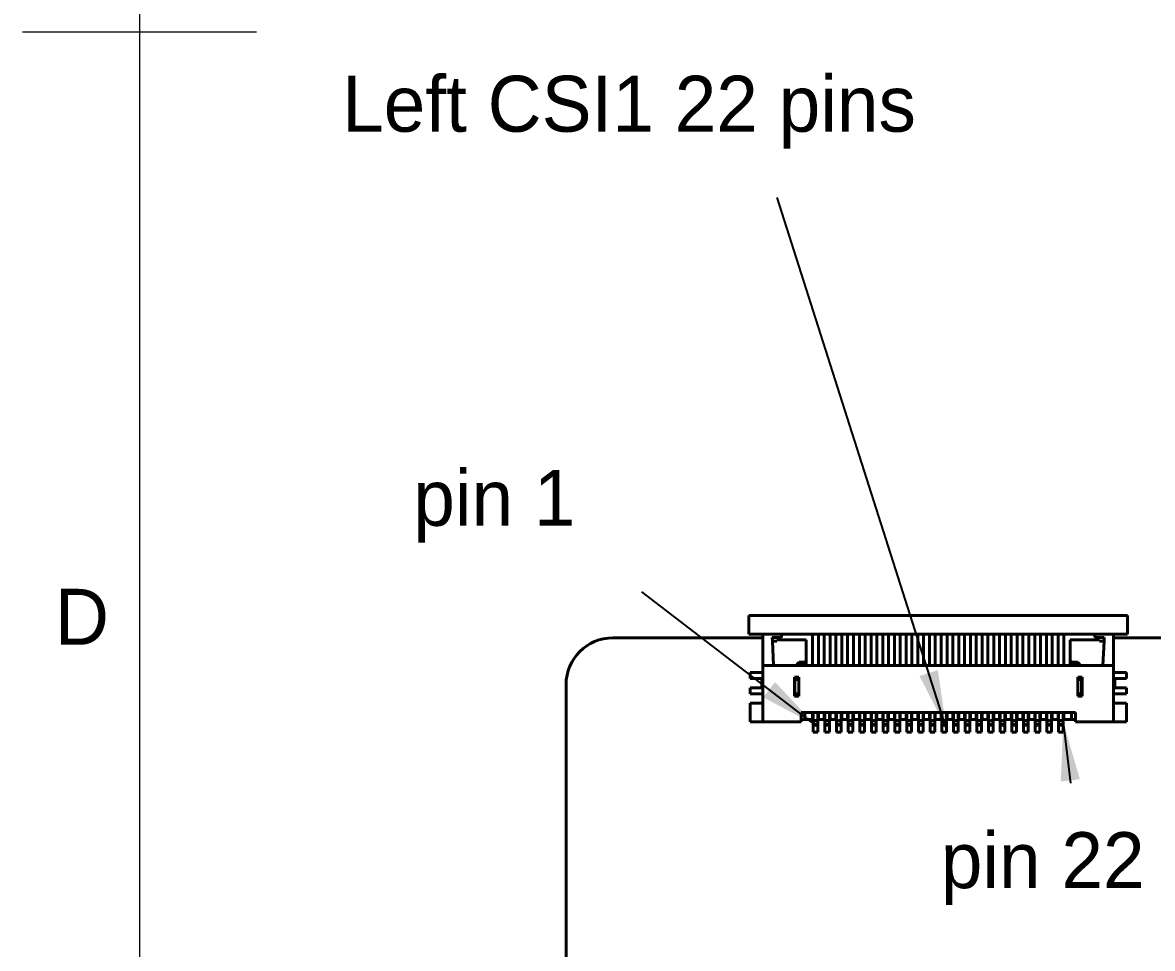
# Model space of a CAD drawing. Header units: millimetres. Extents: x 15 to 205, y 5 to 292.
# Drawn here: x 15 to 63.33, y 109.32 to 148.91 of the extents above; entities that cross this region are included whole.
import ezdxf

# ---------------------------------------------------------------- set-up
doc = ezdxf.new("R2010")
doc.units = ezdxf.units.MM
for name, color, linetype in [('Annotations', 7, 'Continuous'), ('Border', 7, 'Continuous'), ('Geometries', 7, 'Continuous')]:
    doc.layers.add(name, color=color, linetype=linetype)
doc.styles.add('Shapr0', font='txt', dxfattribs={"height": 2.3925})
doc.dimstyles.new('ISO-25', dxfattribs={"dimtxt": 2.5, "dimasz": 2.5, "dimexe": 1.25, "dimexo": 0.625, "dimtad": 1, "dimtxsty": 'Standard', "dimcen": 2.5, "dimadec": 0, "dimazin": 0, "dimtfac": 1, "dimtmove": 0, "dimatfit": 3, "dimfxl": 1, "dimarcsym": 0})

msp = doc.modelspace()

# ---------------------------------------------------------------- linework, layer by layer
at = {"layer": 'Border', "linetype": 'Continuous', "lineweight": 15}
for p, q in [((20, 287), (20, 10)), ((25, 148.5), (15, 148.5))]:
    msp.add_line(p, q, dxfattribs=at)
at = {"layer": 'Geometries', "linetype": 'Continuous', "lineweight": 40}
for p, q in [((46.067, 123.562), (46.067, 122.762)), ((46.067, 123.562), (62.267, 123.562)), ((62.267, 123.562), (62.267, 122.762)), ((46.067, 122.762), (46.667, 122.762)), ((46.667, 122.603), (46.667, 122.762)), ((46.667, 122.762), (47.467, 122.762)), ((47.467, 122.762), (47.467, 122.612)), ((47.467, 122.762), (48.792, 122.762)), ((48.792, 122.762), (48.792, 121.412)), ((48.792, 122.762), (49.042, 122.762)), ((49.042, 122.762), (49.042, 121.412)), ((49.042, 122.762), (49.292, 122.762)), ((49.292, 122.762), (49.292, 121.412)), ((49.292, 122.762), (49.542, 122.762)), ((49.542, 122.762), (49.542, 121.412)), ((49.542, 122.762), (49.792, 122.762)), ((49.792, 122.762), (49.792, 121.412)), ((49.792, 122.762), (50.042, 122.762)), ((50.042, 122.762), (50.042, 121.412)), ((50.042, 122.762), (50.292, 122.762)), ((50.292, 122.762), (50.292, 121.412)), ((50.292, 122.762), (50.542, 122.762)), ((50.542, 122.762), (50.542, 121.412)), ((50.542, 122.762), (50.792, 122.762)), ((50.792, 122.762), (50.792, 121.412)), ((50.792, 122.762), (51.042, 122.762)), ((51.042, 122.762), (51.042, 121.412)), ((51.042, 122.762), (51.292, 122.762)), ((51.292, 122.762), (51.292, 121.412)), ((51.292, 122.762), (51.542, 122.762)), ((51.542, 122.762), (51.542, 121.412)), ((51.542, 122.762), (51.792, 122.762)), ((51.792, 122.762), (51.792, 121.412)), ((51.792, 122.762), (52.042, 122.762)), ((52.042, 122.762), (52.042, 121.412)), ((52.042, 122.762), (52.292, 122.762)), ((52.292, 122.762), (52.292, 121.412)), ((52.292, 122.762), (52.542, 122.762)), ((52.542, 122.762), (52.542, 121.412)), ((52.542, 122.762), (52.792, 122.762)), ((52.792, 122.762), (52.792, 121.412)), ((52.792, 122.762), (53.042, 122.762)), ((53.042, 122.762), (53.042, 121.412)), ((53.042, 122.762), (53.292, 122.762)), ((53.292, 122.762), (53.292, 121.412)), ((53.292, 122.762), (53.542, 122.762)), ((53.542, 122.762), (53.542, 121.412)), ((53.542, 122.762), (53.792, 122.762)), ((53.792, 122.762), (53.792, 121.412)), ((53.792, 122.762), (54.042, 122.762)), ((54.042, 122.762), (54.042, 121.412)), ((54.042, 122.762), (54.292, 122.762)), ((54.292, 122.762), (54.292, 121.412)), ((54.292, 122.762), (54.542, 122.762)), ((54.542, 122.762), (54.542, 121.412)), ((54.542, 122.762), (54.792, 122.762)), ((54.792, 122.762), (54.792, 121.412)), ((54.792, 122.762), (55.042, 122.762)), ((55.042, 122.762), (55.042, 121.412)), ((55.042, 122.762), (55.292, 122.762)), ((55.292, 122.762), (55.542, 122.762)), ((55.292, 122.762), (55.292, 121.412)), ((55.542, 122.762), (55.542, 121.412)), ((55.542, 122.762), (55.792, 122.762)), ((55.792, 122.762), (55.792, 121.412)), ((55.792, 122.762), (56.042, 122.762)), ((56.042, 122.762), (56.042, 121.412)), ((56.042, 122.762), (56.292, 122.762)), ((56.292, 122.762), (56.292, 121.412)), ((56.292, 122.762), (56.542, 122.762)), ((56.542, 122.762), (56.542, 121.412)), ((56.542, 122.762), (56.792, 122.762)), ((56.792, 122.762), (56.792, 121.412)), ((56.792, 122.762), (57.042, 122.762)), ((57.042, 122.762), (57.042, 121.412)), ((57.042, 122.762), (57.292, 122.762)), ((57.292, 122.762), (57.292, 121.412)), ((57.292, 122.762), (57.542, 122.762)), ((57.542, 122.762), (57.542, 121.412)), ((57.542, 122.762), (57.792, 122.762)), ((57.792, 122.762), (57.792, 121.412)), ((57.792, 122.762), (58.042, 122.762)), ((58.042, 122.762), (58.042, 121.412)), ((58.042, 122.762), (58.292, 122.762)), ((58.292, 122.762), (58.292, 121.412)), ((58.292, 122.762), (58.542, 122.762)), ((58.542, 122.762), (58.792, 122.762)), ((58.542, 122.762), (58.542, 121.412)), ((58.792, 122.762), (58.792, 121.412)), ((58.792, 122.762), (59.042, 122.762)), ((59.042, 122.762), (59.042, 121.412)), ((59.042, 122.762), (59.292, 122.762)), ((59.292, 122.762), (59.292, 121.412)), ((59.292, 122.762), (59.542, 122.762)), ((59.542, 122.762), (59.542, 121.412)), ((59.542, 122.762), (60.867, 122.762)), ((60.867, 122.762), (60.867, 122.612)), ((60.867, 122.762), (61.667, 122.762)), ((61.667, 122.762), (61.667, 122.603)), ((61.667, 122.762), (62.267, 122.762)), ((46.667, 122.603), (40.247, 122.603)), ((46.667, 122.382), (46.667, 122.603)), ((46.667, 122.332), (46.667, 122.382)), ((46.667, 122.332), (46.667, 122.202)), ((47.467, 122.612), (47.067, 122.612)), ((47.067, 122.612), (47.074, 122.462)), ((47.074, 122.462), (47.267, 122.462)), ((47.074, 122.462), (47.123, 121.412)), ((47.267, 122.512), (48.517, 122.512)), ((47.267, 122.462), (47.267, 122.512)), ((48.517, 122.512), (48.517, 121.62)), ((59.817, 121.62), (59.817, 122.512)), ((59.817, 122.512), (61.067, 122.512)), ((60.867, 122.612), (61.267, 122.612)), ((61.067, 122.512), (61.067, 122.462)), ((61.067, 122.462), (61.26, 122.462)), ((61.212, 121.412), (61.26, 122.462)), ((61.26, 122.462), (61.267, 122.612)), ((61.667, 122.603), (61.667, 121.412)), ((64.232, 122.603), (61.667, 122.603)), ((46.667, 121.412), (46.667, 122.202)), ((46.667, 121.112), (46.667, 121.412)), ((46.667, 121.412), (47.123, 121.412)), ((47.123, 121.412), (48.087, 121.412)), ((48.174, 121.512), (48.087, 121.412)), ((48.087, 121.412), (48.517, 121.412)), ((48.174, 121.512), (48.217, 121.562)), ((48.517, 121.512), (48.174, 121.512)), ((48.467, 121.562), (48.217, 121.562)), ((48.467, 121.562), (48.517, 121.62)), ((48.517, 121.62), (48.517, 121.512)), ((48.517, 121.512), (48.517, 121.412)), ((48.517, 121.412), (48.792, 121.412)), ((48.792, 121.412), (49.042, 121.412)), ((49.042, 121.412), (49.292, 121.412)), ((49.292, 121.412), (49.542, 121.412)), ((49.542, 121.412), (49.792, 121.412)), ((49.792, 121.412), (50.042, 121.412)), ((50.042, 121.412), (50.292, 121.412)), ((50.292, 121.412), (50.542, 121.412)), ((50.542, 121.412), (50.792, 121.412)), ((50.792, 121.412), (51.042, 121.412)), ((51.042, 121.412), (51.292, 121.412)), ((51.292, 121.412), (51.542, 121.412)), ((51.542, 121.412), (51.792, 121.412)), ((51.792, 121.412), (52.042, 121.412)), ((52.042, 121.412), (52.292, 121.412)), ((52.292, 121.412), (52.542, 121.412)), ((52.542, 121.412), (52.792, 121.412)), ((52.792, 121.412), (53.042, 121.412)), ((53.042, 121.412), (53.292, 121.412)), ((53.292, 121.412), (53.542, 121.412)), ((53.542, 121.412), (53.792, 121.412)), ((53.792, 121.412), (54.042, 121.412)), ((54.042, 121.412), (54.292, 121.412)), ((54.292, 121.412), (54.542, 121.412)), ((54.542, 121.412), (54.792, 121.412)), ((54.792, 121.412), (55.042, 121.412)), ((55.042, 121.412), (55.292, 121.412)), ((55.292, 121.412), (55.542, 121.412)), ((55.542, 121.412), (55.792, 121.412)), ((55.792, 121.412), (56.042, 121.412)), ((56.042, 121.412), (56.292, 121.412)), ((56.292, 121.412), (56.542, 121.412)), ((56.542, 121.412), (56.792, 121.412)), ((56.792, 121.412), (57.042, 121.412)), ((57.042, 121.412), (57.292, 121.412)), ((57.292, 121.412), (57.542, 121.412)), ((57.542, 121.412), (57.792, 121.412)), ((57.792, 121.412), (58.042, 121.412)), ((58.042, 121.412), (58.292, 121.412)), ((58.292, 121.412), (58.542, 121.412)), ((58.542, 121.412), (58.792, 121.412)), ((58.792, 121.412), (59.042, 121.412)), ((59.042, 121.412), (59.292, 121.412)), ((59.292, 121.412), (59.542, 121.412)), ((59.542, 121.412), (59.817, 121.412)), ((59.867, 121.562), (59.817, 121.62)), ((59.817, 121.512), (59.817, 121.62)), ((60.161, 121.512), (59.817, 121.512)), ((59.817, 121.412), (59.817, 121.512)), ((59.817, 121.412), (60.247, 121.412)), ((60.117, 121.562), (59.867, 121.562)), ((60.161, 121.512), (60.117, 121.562)), ((60.161, 121.512), (60.247, 121.412)), ((60.247, 121.412), (61.212, 121.412)), ((61.212, 121.412), (61.667, 121.412)), ((61.667, 121.112), (61.667, 121.412)), ((46.117, 121.112), (46.117, 120.862)), ((46.667, 121.112), (46.117, 121.112)), ((46.117, 120.862), (46.617, 120.862)), ((46.617, 120.862), (46.617, 120.462)), ((46.667, 120.212), (46.667, 121.112)), ((48.017, 120.812), (48.017, 120.912)), ((48.017, 120.912), (48.197, 120.912)), ((48.197, 120.912), (48.197, 120.812)), ((60.137, 120.812), (60.137, 120.912)), ((60.137, 120.912), (60.317, 120.912)), ((60.317, 120.912), (60.317, 120.812)), ((62.217, 121.112), (61.667, 121.112)), ((61.667, 120.212), (61.667, 121.112)), ((61.717, 120.462), (61.717, 120.862)), ((61.717, 120.862), (62.217, 120.862)), ((62.217, 120.862), (62.217, 121.112)), ((38.247, 120.603), (38.247, 89.603)), ((46.617, 120.462), (46.117, 120.462)), ((46.117, 120.462), (46.117, 120.212)), ((48.017, 120.812), (48.037, 120.812)), ((48.017, 120.212), (48.017, 120.812)), ((48.037, 120.812), (48.197, 120.812)), ((48.037, 120.212), (48.037, 120.812)), ((48.197, 120.812), (48.197, 120.212)), ((60.137, 120.812), (60.297, 120.812)), ((60.137, 120.212), (60.137, 120.812)), ((60.297, 120.812), (60.317, 120.812)), ((60.297, 120.212), (60.297, 120.812)), ((60.317, 120.812), (60.317, 120.212)), ((62.217, 120.462), (61.717, 120.462)), ((62.217, 120.212), (62.217, 120.462)), ((46.117, 120.212), (46.667, 120.212)), ((46.667, 119.812), (46.667, 120.212)), ((48.017, 120.212), (48.037, 120.212)), ((48.017, 120.112), (48.017, 120.212)), ((48.197, 120.112), (48.017, 120.112)), ((48.037, 120.212), (48.197, 120.212)), ((48.197, 120.212), (48.197, 120.112)), ((60.137, 120.212), (60.297, 120.212)), ((60.137, 120.112), (60.137, 120.212)), ((60.317, 120.112), (60.137, 120.112)), ((60.297, 120.212), (60.317, 120.212)), ((60.317, 120.212), (60.317, 120.112)), ((61.667, 120.212), (62.217, 120.212)), ((61.667, 119.812), (61.667, 120.212)), ((46.667, 119.812), (46.117, 119.812)), ((46.117, 119.012), (46.117, 119.812)), ((46.667, 119.012), (46.667, 119.812)), ((48.297, 119.112), (48.297, 119.412)), ((48.467, 119.412), (48.297, 119.412)), ((48.467, 119.412), (48.467, 119.112)), ((48.792, 119.412), (48.467, 119.412)), ((48.792, 119.312), (48.792, 119.412)), ((48.817, 119.412), (48.792, 119.412)), ((48.817, 119.412), (48.817, 119.312)), ((49.017, 119.412), (48.817, 119.412)), ((49.017, 119.412), (49.017, 119.312)), ((49.042, 119.412), (49.017, 119.412)), ((49.042, 119.312), (49.042, 119.412)), ((49.292, 119.412), (49.042, 119.412)), ((49.292, 119.312), (49.292, 119.412)), ((49.317, 119.412), (49.292, 119.412)), ((49.317, 119.412), (49.317, 119.312)), ((49.517, 119.412), (49.317, 119.412)), ((49.517, 119.412), (49.517, 119.312)), ((49.542, 119.412), (49.517, 119.412)), ((49.542, 119.312), (49.542, 119.412)), ((49.792, 119.412), (49.542, 119.412)), ((49.792, 119.312), (49.792, 119.412)), ((49.817, 119.412), (49.792, 119.412)), ((49.817, 119.412), (49.817, 119.312)), ((50.017, 119.412), (49.817, 119.412)), ((50.017, 119.412), (50.017, 119.312)), ((50.042, 119.412), (50.017, 119.412)), ((50.042, 119.312), (50.042, 119.412)), ((50.292, 119.412), (50.042, 119.412)), ((50.292, 119.312), (50.292, 119.412)), ((50.317, 119.412), (50.292, 119.412)), ((50.317, 119.412), (50.317, 119.312)), ((50.517, 119.412), (50.317, 119.412)), ((50.517, 119.412), (50.517, 119.312)), ((50.542, 119.412), (50.517, 119.412)), ((50.542, 119.312), (50.542, 119.412)), ((50.792, 119.412), (50.542, 119.412)), ((50.792, 119.312), (50.792, 119.412)), ((50.817, 119.412), (50.792, 119.412)), ((50.817, 119.412), (50.817, 119.312)), ((51.017, 119.412), (50.817, 119.412)), ((51.017, 119.412), (51.017, 119.312)), ((51.042, 119.412), (51.017, 119.412)), ((51.042, 119.312), (51.042, 119.412)), ((51.292, 119.412), (51.042, 119.412)), ((51.292, 119.312), (51.292, 119.412)), ((51.317, 119.412), (51.292, 119.412)), ((51.317, 119.412), (51.317, 119.312)), ((51.517, 119.412), (51.317, 119.412)), ((51.517, 119.412), (51.517, 119.312)), ((51.542, 119.412), (51.517, 119.412)), ((51.542, 119.312), (51.542, 119.412)), ((51.792, 119.412), (51.542, 119.412)), ((51.792, 119.312), (51.792, 119.412)), ((51.817, 119.412), (51.792, 119.412)), ((51.817, 119.412), (51.817, 119.312)), ((52.017, 119.412), (51.817, 119.412)), ((52.017, 119.412), (52.017, 119.312)), ((52.042, 119.412), (52.017, 119.412)), ((52.042, 119.312), (52.042, 119.412)), ((52.292, 119.412), (52.042, 119.412)), ((52.292, 119.312), (52.292, 119.412)), ((52.317, 119.412), (52.292, 119.412)), ((52.317, 119.412), (52.317, 119.312)), ((52.517, 119.412), (52.317, 119.412)), ((52.517, 119.412), (52.517, 119.312)), ((52.542, 119.412), (52.517, 119.412)), ((52.542, 119.312), (52.542, 119.412)), ((52.792, 119.412), (52.542, 119.412)), ((52.792, 119.312), (52.792, 119.412)), ((52.817, 119.412), (52.792, 119.412)), ((52.817, 119.412), (52.817, 119.312)), ((53.017, 119.412), (52.817, 119.412)), ((53.017, 119.412), (53.017, 119.312)), ((53.042, 119.412), (53.017, 119.412)), ((53.042, 119.312), (53.042, 119.412)), ((53.292, 119.412), (53.042, 119.412)), ((53.292, 119.312), (53.292, 119.412)), ((53.317, 119.412), (53.292, 119.412)), ((53.317, 119.412), (53.317, 119.312)), ((53.517, 119.412), (53.317, 119.412)), ((53.517, 119.412), (53.517, 119.312)), ((53.542, 119.412), (53.517, 119.412)), ((53.542, 119.312), (53.542, 119.412)), ((53.792, 119.412), (53.542, 119.412)), ((53.792, 119.312), (53.792, 119.412)), ((53.817, 119.412), (53.792, 119.412)), ((53.817, 119.412), (53.817, 119.312)), ((54.017, 119.412), (53.817, 119.412)), ((54.017, 119.412), (54.017, 119.312)), ((54.042, 119.412), (54.017, 119.412)), ((54.042, 119.312), (54.042, 119.412)), ((54.292, 119.412), (54.042, 119.412)), ((54.292, 119.312), (54.292, 119.412)), ((54.317, 119.412), (54.292, 119.412)), ((54.317, 119.412), (54.317, 119.312)), ((54.517, 119.412), (54.317, 119.412)), ((54.517, 119.412), (54.517, 119.312)), ((54.542, 119.412), (54.517, 119.412)), ((54.542, 119.312), (54.542, 119.412)), ((54.792, 119.412), (54.542, 119.412)), ((54.792, 119.312), (54.792, 119.412)), ((54.817, 119.412), (54.792, 119.412)), ((54.817, 119.412), (54.817, 119.312)), ((55.017, 119.412), (54.817, 119.412)), ((55.017, 119.412), (55.017, 119.312)), ((55.042, 119.412), (55.017, 119.412)), ((55.042, 119.312), (55.042, 119.412)), ((55.292, 119.412), (55.042, 119.412)), ((55.292, 119.312), (55.292, 119.412)), ((55.317, 119.412), (55.292, 119.412)), ((55.317, 119.412), (55.317, 119.312)), ((55.517, 119.412), (55.317, 119.412)), ((55.517, 119.412), (55.517, 119.312)), ((55.542, 119.412), (55.517, 119.412)), ((55.542, 119.312), (55.542, 119.412)), ((55.792, 119.412), (55.542, 119.412)), ((55.792, 119.312), (55.792, 119.412)), ((55.817, 119.412), (55.792, 119.412)), ((55.817, 119.412), (55.817, 119.312)), ((56.017, 119.412), (55.817, 119.412)), ((56.017, 119.412), (56.017, 119.312)), ((56.042, 119.412), (56.017, 119.412)), ((56.042, 119.312), (56.042, 119.412)), ((56.292, 119.412), (56.042, 119.412)), ((56.292, 119.312), (56.292, 119.412)), ((56.317, 119.412), (56.292, 119.412)), ((56.317, 119.412), (56.317, 119.312)), ((56.517, 119.412), (56.317, 119.412)), ((56.517, 119.412), (56.517, 119.312)), ((56.542, 119.412), (56.517, 119.412)), ((56.542, 119.312), (56.542, 119.412)), ((56.792, 119.412), (56.542, 119.412)), ((56.792, 119.312), (56.792, 119.412)), ((56.817, 119.412), (56.792, 119.412)), ((56.817, 119.412), (56.817, 119.312)), ((57.017, 119.412), (56.817, 119.412)), ((57.017, 119.412), (57.017, 119.312)), ((57.042, 119.412), (57.017, 119.412)), ((57.042, 119.312), (57.042, 119.412)), ((57.292, 119.412), (57.042, 119.412)), ((57.292, 119.312), (57.292, 119.412)), ((57.317, 119.412), (57.292, 119.412)), ((57.317, 119.412), (57.317, 119.312)), ((57.517, 119.412), (57.317, 119.412)), ((57.517, 119.412), (57.517, 119.312)), ((57.542, 119.412), (57.517, 119.412)), ((57.542, 119.312), (57.542, 119.412)), ((57.792, 119.412), (57.542, 119.412)), ((57.792, 119.312), (57.792, 119.412)), ((57.817, 119.412), (57.792, 119.412)), ((57.817, 119.412), (57.817, 119.312)), ((58.017, 119.412), (57.817, 119.412)), ((58.017, 119.412), (58.017, 119.312)), ((58.042, 119.412), (58.017, 119.412)), ((58.042, 119.312), (58.042, 119.412)), ((58.292, 119.412), (58.042, 119.412)), ((58.292, 119.312), (58.292, 119.412)), ((58.317, 119.412), (58.292, 119.412)), ((58.317, 119.412), (58.317, 119.312)), ((58.517, 119.412), (58.317, 119.412)), ((58.517, 119.412), (58.517, 119.312)), ((58.542, 119.412), (58.517, 119.412)), ((58.542, 119.312), (58.542, 119.412)), ((58.792, 119.412), (58.542, 119.412)), ((58.792, 119.312), (58.792, 119.412)), ((58.817, 119.412), (58.792, 119.412)), ((58.817, 119.412), (58.817, 119.312)), ((59.017, 119.412), (58.817, 119.412)), ((59.017, 119.412), (59.017, 119.312)), ((59.042, 119.412), (59.017, 119.412)), ((59.042, 119.312), (59.042, 119.412)), ((59.292, 119.412), (59.042, 119.412)), ((59.292, 119.312), (59.292, 119.412)), ((59.317, 119.412), (59.292, 119.412)), ((59.317, 119.412), (59.317, 119.312)), ((59.517, 119.412), (59.317, 119.412)), ((59.517, 119.412), (59.517, 119.312)), ((59.542, 119.412), (59.517, 119.412)), ((59.542, 119.312), (59.542, 119.412)), ((59.867, 119.412), (59.542, 119.412)), ((59.867, 119.412), (59.867, 119.112)), ((60.037, 119.412), (59.867, 119.412)), ((60.037, 119.412), (60.037, 119.112)), ((61.667, 119.812), (62.217, 119.812)), ((61.667, 119.012), (61.667, 119.812)), ((62.217, 119.812), (62.217, 119.012)), ((46.667, 119.012), (46.117, 119.012)), ((46.667, 119.012), (48.297, 119.012)), ((48.467, 119.112), (48.297, 119.112)), ((48.297, 119.012), (48.297, 119.112)), ((48.792, 119.112), (48.467, 119.112)), ((48.817, 119.312), (48.792, 119.312)), ((48.792, 119.112), (48.792, 119.312)), ((48.817, 119.312), (48.817, 119.062)), ((48.817, 119.062), (48.817, 118.912)), ((48.817, 119.062), (49.017, 119.062)), ((48.817, 118.912), (48.817, 118.862)), ((48.817, 118.912), (49.017, 118.912)), ((49.042, 119.312), (49.017, 119.312)), ((49.017, 119.312), (49.017, 119.062)), ((49.017, 119.062), (49.017, 118.912)), ((49.017, 118.912), (49.017, 118.862)), ((49.042, 119.112), (49.042, 119.312)), ((49.292, 119.112), (49.042, 119.112)), ((49.317, 119.312), (49.292, 119.312)), ((49.292, 119.112), (49.292, 119.312)), ((49.317, 119.312), (49.317, 119.062)), ((49.317, 119.062), (49.317, 118.912)), ((49.317, 119.062), (49.517, 119.062)), ((49.317, 118.912), (49.317, 118.862)), ((49.317, 118.912), (49.517, 118.912)), ((49.542, 119.312), (49.517, 119.312)), ((49.517, 119.312), (49.517, 119.062)), ((49.517, 119.062), (49.517, 118.912)), ((49.517, 118.912), (49.517, 118.862)), ((49.542, 119.112), (49.542, 119.312)), ((49.792, 119.112), (49.542, 119.112)), ((49.817, 119.312), (49.792, 119.312)), ((49.792, 119.112), (49.792, 119.312)), ((49.817, 119.312), (49.817, 119.062)), ((49.817, 119.062), (49.817, 118.912)), ((49.817, 119.062), (50.017, 119.062)), ((49.817, 118.912), (49.817, 118.862)), ((49.817, 118.912), (50.017, 118.912)), ((50.042, 119.312), (50.017, 119.312)), ((50.017, 119.312), (50.017, 119.062)), ((50.017, 119.062), (50.017, 118.912)), ((50.017, 118.912), (50.017, 118.862)), ((50.042, 119.112), (50.042, 119.312)), ((50.292, 119.112), (50.042, 119.112)), ((50.317, 119.312), (50.292, 119.312)), ((50.292, 119.112), (50.292, 119.312)), ((50.317, 119.312), (50.317, 119.062)), ((50.317, 119.062), (50.317, 118.912)), ((50.317, 119.062), (50.517, 119.062)), ((50.317, 118.912), (50.317, 118.862)), ((50.317, 118.912), (50.517, 118.912)), ((50.542, 119.312), (50.517, 119.312)), ((50.517, 119.312), (50.517, 119.062)), ((50.517, 119.062), (50.517, 118.912)), ((50.517, 118.912), (50.517, 118.862)), ((50.542, 119.112), (50.542, 119.312)), ((50.792, 119.112), (50.542, 119.112)), ((50.817, 119.312), (50.792, 119.312)), ((50.792, 119.112), (50.792, 119.312)), ((50.817, 119.312), (50.817, 119.062)), ((50.817, 119.062), (50.817, 118.912)), ((50.817, 119.062), (51.017, 119.062)), ((50.817, 118.912), (50.817, 118.862)), ((50.817, 118.912), (51.017, 118.912)), ((51.042, 119.312), (51.017, 119.312)), ((51.017, 119.312), (51.017, 119.062)), ((51.017, 119.062), (51.017, 118.912)), ((51.017, 118.912), (51.017, 118.862)), ((51.042, 119.112), (51.042, 119.312)), ((51.292, 119.112), (51.042, 119.112)), ((51.317, 119.312), (51.292, 119.312)), ((51.292, 119.112), (51.292, 119.312)), ((51.317, 119.312), (51.317, 119.062)), ((51.317, 119.062), (51.317, 118.912)), ((51.317, 119.062), (51.517, 119.062)), ((51.317, 118.912), (51.317, 118.862)), ((51.317, 118.912), (51.517, 118.912)), ((51.542, 119.312), (51.517, 119.312)), ((51.517, 119.312), (51.517, 119.062)), ((51.517, 119.062), (51.517, 118.912)), ((51.517, 118.912), (51.517, 118.862)), ((51.542, 119.112), (51.542, 119.312)), ((51.792, 119.112), (51.542, 119.112)), ((51.817, 119.312), (51.792, 119.312)), ((51.792, 119.112), (51.792, 119.312)), ((51.817, 119.312), (51.817, 119.062)), ((51.817, 119.062), (51.817, 118.912)), ((51.817, 119.062), (52.017, 119.062)), ((51.817, 118.912), (51.817, 118.862)), ((51.817, 118.912), (52.017, 118.912)), ((52.042, 119.312), (52.017, 119.312)), ((52.017, 119.312), (52.017, 119.062)), ((52.017, 119.062), (52.017, 118.912)), ((52.017, 118.912), (52.017, 118.862)), ((52.042, 119.112), (52.042, 119.312)), ((52.292, 119.112), (52.042, 119.112)), ((52.317, 119.312), (52.292, 119.312)), ((52.292, 119.112), (52.292, 119.312)), ((52.317, 119.312), (52.317, 119.062)), ((52.317, 119.062), (52.317, 118.912)), ((52.317, 119.062), (52.517, 119.062)), ((52.317, 118.912), (52.317, 118.862)), ((52.317, 118.912), (52.517, 118.912)), ((52.542, 119.312), (52.517, 119.312)), ((52.517, 119.312), (52.517, 119.062)), ((52.517, 119.062), (52.517, 118.912)), ((52.517, 118.912), (52.517, 118.862)), ((52.542, 119.112), (52.542, 119.312)), ((52.792, 119.112), (52.542, 119.112)), ((52.817, 119.312), (52.792, 119.312)), ((52.792, 119.112), (52.792, 119.312)), ((52.817, 119.312), (52.817, 119.062)), ((52.817, 119.062), (52.817, 118.912)), ((52.817, 119.062), (53.017, 119.062)), ((52.817, 118.912), (52.817, 118.862)), ((52.817, 118.912), (53.017, 118.912)), ((53.042, 119.312), (53.017, 119.312)), ((53.017, 119.312), (53.017, 119.062)), ((53.017, 119.062), (53.017, 118.912)), ((53.017, 118.912), (53.017, 118.862)), ((53.042, 119.112), (53.042, 119.312)), ((53.292, 119.112), (53.042, 119.112)), ((53.317, 119.312), (53.292, 119.312)), ((53.292, 119.112), (53.292, 119.312)), ((53.317, 119.312), (53.317, 119.062)), ((53.317, 119.062), (53.317, 118.912)), ((53.317, 119.062), (53.517, 119.062)), ((53.317, 118.912), (53.317, 118.862)), ((53.317, 118.912), (53.517, 118.912)), ((53.542, 119.312), (53.517, 119.312)), ((53.517, 119.312), (53.517, 119.062)), ((53.517, 119.062), (53.517, 118.912)), ((53.517, 118.912), (53.517, 118.862)), ((53.542, 119.112), (53.542, 119.312)), ((53.792, 119.112), (53.542, 119.112)), ((53.817, 119.312), (53.792, 119.312)), ((53.792, 119.112), (53.792, 119.312)), ((53.817, 119.312), (53.817, 119.062)), ((53.817, 119.062), (53.817, 118.912)), ((53.817, 119.062), (54.017, 119.062)), ((53.817, 118.912), (53.817, 118.862)), ((53.817, 118.912), (54.017, 118.912)), ((54.042, 119.312), (54.017, 119.312)), ((54.017, 119.312), (54.017, 119.062)), ((54.017, 119.062), (54.017, 118.912)), ((54.017, 118.912), (54.017, 118.862)), ((54.042, 119.112), (54.042, 119.312)), ((54.292, 119.112), (54.042, 119.112)), ((54.317, 119.312), (54.292, 119.312)), ((54.292, 119.112), (54.292, 119.312)), ((54.317, 119.312), (54.317, 119.062)), ((54.317, 119.062), (54.317, 118.912)), ((54.317, 119.062), (54.517, 119.062)), ((54.317, 118.912), (54.317, 118.862)), ((54.317, 118.912), (54.517, 118.912)), ((54.542, 119.312), (54.517, 119.312)), ((54.517, 119.312), (54.517, 119.062)), ((54.517, 119.062), (54.517, 118.912)), ((54.517, 118.912), (54.517, 118.862)), ((54.542, 119.112), (54.542, 119.312)), ((54.792, 119.112), (54.542, 119.112)), ((54.817, 119.312), (54.792, 119.312)), ((54.792, 119.112), (54.792, 119.312)), ((54.817, 119.312), (54.817, 119.062)), ((54.817, 119.062), (54.817, 118.912)), ((54.817, 119.062), (55.017, 119.062)), ((54.817, 118.912), (54.817, 118.862)), ((54.817, 118.912), (55.017, 118.912)), ((55.042, 119.312), (55.017, 119.312)), ((55.017, 119.312), (55.017, 119.062)), ((55.017, 119.062), (55.017, 118.912)), ((55.017, 118.912), (55.017, 118.862)), ((55.042, 119.112), (55.042, 119.312)), ((55.292, 119.112), (55.042, 119.112)), ((55.317, 119.312), (55.292, 119.312)), ((55.292, 119.112), (55.292, 119.312)), ((55.317, 119.312), (55.317, 119.062)), ((55.317, 119.062), (55.317, 118.912)), ((55.317, 119.062), (55.517, 119.062)), ((55.317, 118.912), (55.317, 118.862)), ((55.317, 118.912), (55.517, 118.912)), ((55.542, 119.312), (55.517, 119.312)), ((55.517, 119.312), (55.517, 119.062)), ((55.517, 119.062), (55.517, 118.912)), ((55.517, 118.912), (55.517, 118.862)), ((55.542, 119.112), (55.542, 119.312)), ((55.792, 119.112), (55.542, 119.112)), ((55.792, 119.112), (55.792, 119.312)), ((55.817, 119.312), (55.792, 119.312)), ((55.817, 119.312), (55.817, 119.062)), ((55.817, 119.062), (55.817, 118.912)), ((55.817, 119.062), (56.017, 119.062)), ((55.817, 118.912), (55.817, 118.862)), ((55.817, 118.912), (56.017, 118.912)), ((56.042, 119.312), (56.017, 119.312)), ((56.017, 119.312), (56.017, 119.062)), ((56.017, 119.062), (56.017, 118.912)), ((56.017, 118.912), (56.017, 118.862)), ((56.042, 119.112), (56.042, 119.312)), ((56.292, 119.112), (56.042, 119.112)), ((56.317, 119.312), (56.292, 119.312)), ((56.292, 119.112), (56.292, 119.312)), ((56.317, 119.312), (56.317, 119.062)), ((56.317, 119.062), (56.317, 118.912)), ((56.317, 119.062), (56.517, 119.062)), ((56.317, 118.912), (56.317, 118.862)), ((56.317, 118.912), (56.517, 118.912)), ((56.542, 119.312), (56.517, 119.312)), ((56.517, 119.312), (56.517, 119.062)), ((56.517, 119.062), (56.517, 118.912)), ((56.517, 118.912), (56.517, 118.862)), ((56.542, 119.112), (56.542, 119.312)), ((56.792, 119.112), (56.542, 119.112)), ((56.817, 119.312), (56.792, 119.312)), ((56.792, 119.112), (56.792, 119.312)), ((56.817, 119.312), (56.817, 119.062)), ((56.817, 119.062), (56.817, 118.912)), ((56.817, 119.062), (57.017, 119.062)), ((56.817, 118.912), (56.817, 118.862)), ((56.817, 118.912), (57.017, 118.912)), ((57.042, 119.312), (57.017, 119.312)), ((57.017, 119.312), (57.017, 119.062)), ((57.017, 119.062), (57.017, 118.912)), ((57.017, 118.912), (57.017, 118.862)), ((57.042, 119.112), (57.042, 119.312)), ((57.292, 119.112), (57.042, 119.112)), ((57.317, 119.312), (57.292, 119.312)), ((57.292, 119.112), (57.292, 119.312)), ((57.317, 119.312), (57.317, 119.062)), ((57.317, 119.062), (57.317, 118.912)), ((57.317, 119.062), (57.517, 119.062)), ((57.317, 118.912), (57.317, 118.862)), ((57.317, 118.912), (57.517, 118.912)), ((57.542, 119.312), (57.517, 119.312)), ((57.517, 119.312), (57.517, 119.062)), ((57.517, 119.062), (57.517, 118.912)), ((57.517, 118.912), (57.517, 118.862)), ((57.542, 119.112), (57.542, 119.312)), ((57.792, 119.112), (57.542, 119.112)), ((57.817, 119.312), (57.792, 119.312)), ((57.792, 119.112), (57.792, 119.312)), ((57.817, 119.312), (57.817, 119.062)), ((57.817, 119.062), (57.817, 118.912)), ((57.817, 119.062), (58.017, 119.062)), ((57.817, 118.912), (57.817, 118.862)), ((57.817, 118.912), (58.017, 118.912)), ((58.042, 119.312), (58.017, 119.312)), ((58.017, 119.312), (58.017, 119.062)), ((58.017, 119.062), (58.017, 118.912)), ((58.017, 118.912), (58.017, 118.862)), ((58.042, 119.112), (58.042, 119.312)), ((58.292, 119.112), (58.042, 119.112)), ((58.317, 119.312), (58.292, 119.312)), ((58.292, 119.112), (58.292, 119.312)), ((58.317, 119.312), (58.317, 119.062)), ((58.317, 119.062), (58.317, 118.912)), ((58.317, 119.062), (58.517, 119.062)), ((58.317, 118.912), (58.317, 118.862)), ((58.317, 118.912), (58.517, 118.912)), ((58.542, 119.312), (58.517, 119.312)), ((58.517, 119.312), (58.517, 119.062)), ((58.517, 119.062), (58.517, 118.912)), ((58.517, 118.912), (58.517, 118.862)), ((58.542, 119.112), (58.542, 119.312)), ((58.792, 119.112), (58.542, 119.112)), ((58.817, 119.312), (58.792, 119.312)), ((58.792, 119.112), (58.792, 119.312)), ((58.817, 119.312), (58.817, 119.062)), ((58.817, 119.062), (58.817, 118.912)), ((58.817, 119.062), (59.017, 119.062)), ((58.817, 118.912), (58.817, 118.862)), ((58.817, 118.912), (59.017, 118.912)), ((59.042, 119.312), (59.017, 119.312)), ((59.017, 119.312), (59.017, 119.062)), ((59.017, 119.062), (59.017, 118.912)), ((59.017, 118.912), (59.017, 118.862)), ((59.042, 119.112), (59.042, 119.312)), ((59.292, 119.112), (59.042, 119.112)), ((59.317, 119.312), (59.292, 119.312)), ((59.292, 119.112), (59.292, 119.312)), ((59.317, 119.312), (59.317, 119.062)), ((59.317, 119.062), (59.317, 118.912)), ((59.317, 119.062), (59.517, 119.062)), ((59.317, 118.912), (59.317, 118.862)), ((59.317, 118.912), (59.517, 118.912)), ((59.542, 119.312), (59.517, 119.312)), ((59.517, 119.312), (59.517, 119.062)), ((59.517, 119.062), (59.517, 118.912)), ((59.517, 118.912), (59.517, 118.862)), ((59.542, 119.112), (59.542, 119.312)), ((59.867, 119.112), (59.542, 119.112)), ((60.037, 119.112), (59.867, 119.112)), ((60.037, 119.112), (60.037, 119.012)), ((60.037, 119.012), (61.667, 119.012)), ((61.667, 119.012), (62.217, 119.012)), ((48.817, 118.862), (48.817, 118.562)), ((48.817, 118.862), (49.017, 118.862)), ((48.817, 118.562), (49.017, 118.562)), ((49.017, 118.862), (49.017, 118.562)), ((49.317, 118.862), (49.317, 118.562)), ((49.317, 118.862), (49.517, 118.862)), ((49.317, 118.562), (49.517, 118.562)), ((49.517, 118.862), (49.517, 118.562)), ((49.817, 118.862), (50.017, 118.862)), ((49.817, 118.862), (49.817, 118.562)), ((49.817, 118.562), (50.017, 118.562)), ((50.017, 118.862), (50.017, 118.562)), ((50.317, 118.862), (50.317, 118.562)), ((50.317, 118.862), (50.517, 118.862)), ((50.317, 118.562), (50.517, 118.562)), ((50.517, 118.862), (50.517, 118.562)), ((50.817, 118.862), (50.817, 118.562)), ((50.817, 118.862), (51.017, 118.862)), ((50.817, 118.562), (51.017, 118.562)), ((51.017, 118.862), (51.017, 118.562)), ((51.317, 118.862), (51.317, 118.562)), ((51.317, 118.862), (51.517, 118.862)), ((51.317, 118.562), (51.517, 118.562)), ((51.517, 118.862), (51.517, 118.562)), ((51.817, 118.862), (51.817, 118.562)), ((51.817, 118.862), (52.017, 118.862)), ((51.817, 118.562), (52.017, 118.562)), ((52.017, 118.862), (52.017, 118.562)), ((52.317, 118.862), (52.517, 118.862)), ((52.317, 118.862), (52.317, 118.562)), ((52.317, 118.562), (52.517, 118.562)), ((52.517, 118.862), (52.517, 118.562)), ((52.817, 118.862), (53.017, 118.862)), ((52.817, 118.862), (52.817, 118.562)), ((52.817, 118.562), (53.017, 118.562)), ((53.017, 118.862), (53.017, 118.562)), ((53.317, 118.862), (53.317, 118.562)), ((53.317, 118.862), (53.517, 118.862)), ((53.317, 118.562), (53.517, 118.562)), ((53.517, 118.862), (53.517, 118.562)), ((53.817, 118.862), (53.817, 118.562)), ((53.817, 118.862), (54.017, 118.862)), ((53.817, 118.562), (54.017, 118.562)), ((54.017, 118.862), (54.017, 118.562)), ((54.317, 118.862), (54.317, 118.562)), ((54.317, 118.862), (54.517, 118.862)), ((54.317, 118.562), (54.517, 118.562)), ((54.517, 118.862), (54.517, 118.562)), ((54.817, 118.862), (55.017, 118.862)), ((54.817, 118.862), (54.817, 118.562)), ((54.817, 118.562), (55.017, 118.562)), ((55.017, 118.862), (55.017, 118.562)), ((55.317, 118.862), (55.317, 118.562)), ((55.317, 118.862), (55.517, 118.862)), ((55.317, 118.562), (55.517, 118.562)), ((55.517, 118.862), (55.517, 118.562)), ((55.817, 118.862), (55.817, 118.562)), ((55.817, 118.862), (56.017, 118.862)), ((55.817, 118.562), (56.017, 118.562)), ((56.017, 118.862), (56.017, 118.562)), ((56.317, 118.862), (56.317, 118.562)), ((56.317, 118.862), (56.517, 118.862)), ((56.317, 118.562), (56.517, 118.562)), ((56.517, 118.862), (56.517, 118.562)), ((56.817, 118.862), (57.017, 118.862)), ((56.817, 118.862), (56.817, 118.562)), ((56.817, 118.562), (57.017, 118.562)), ((57.017, 118.862), (57.017, 118.562)), ((57.317, 118.862), (57.317, 118.562)), ((57.317, 118.862), (57.517, 118.862)), ((57.317, 118.562), (57.517, 118.562)), ((57.517, 118.862), (57.517, 118.562)), ((57.817, 118.862), (57.817, 118.562)), ((57.817, 118.862), (58.017, 118.862)), ((57.817, 118.562), (58.017, 118.562)), ((58.017, 118.862), (58.017, 118.562)), ((58.317, 118.862), (58.317, 118.562)), ((58.317, 118.862), (58.517, 118.862)), ((58.317, 118.562), (58.517, 118.562)), ((58.517, 118.862), (58.517, 118.562)), ((58.817, 118.862), (58.817, 118.562)), ((58.817, 118.862), (59.017, 118.862)), ((58.817, 118.562), (59.017, 118.562)), ((59.017, 118.862), (59.017, 118.562)), ((59.317, 118.862), (59.317, 118.562)), ((59.317, 118.862), (59.517, 118.862)), ((59.317, 118.562), (59.517, 118.562)), ((59.517, 118.862), (59.517, 118.562))]:
    msp.add_line(p, q, dxfattribs=at)
msp.add_arc((40.247, 120.603), 2, 90, 180, dxfattribs=at)

# ---------------------------------------------------------------- texts
at = {"layer": 'Annotations', "linetype": 'Continuous', "lineweight": 15, "char_height": 1.79438, "width": 84.66672, "attachment_point": 4}
for s, insert in [('{\\fSF-Mono-Regular-Extended.ttf|b0|i0|c0|p0;\\H1.333333x;Left CSI1 22 pins}', (28.668, 145.081)), ('{\\fSF-Mono-Regular-Extended.ttf|b0|i0|c0|p0;\\H1.333333x;pin 1}', (31.711, 128.227)), ('{\\fSF-Mono-Regular-Extended.ttf|b0|i0|c0|p0;\\H1.333333x;pin 22}', (54.277, 112.73))]:
    msp.add_mtext(s, dxfattribs=dict(at, insert=insert))
at = {"layer": 'Border', "linetype": 'Continuous', "lineweight": 15, "insert": (18.696, 123.5), "char_height": 2.393, "width": 2.3925, "attachment_point": 6, "style": 'Shapr0'}
msp.add_mtext('D', dxfattribs=at)

# ---------------------------------------------------------------- leaders
at = {"layer": 'Annotations', "linetype": 'Continuous', "lineweight": 15}
for points in [[(54.517, 118.712), (47.272, 141.426)], [(48.917, 118.862), (41.481, 124.573)], [(59.517, 118.987), (59.83, 116.385)]]:
    msp.add_leader(points, dimstyle='ISO-25', dxfattribs=at)

doc.saveas('drawing.dxf')
